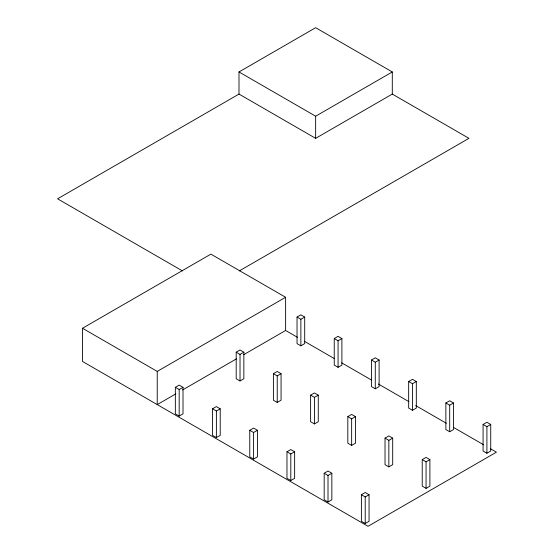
<?xml version="1.0" encoding="UTF-8"?>
<svg xmlns="http://www.w3.org/2000/svg" width="554" height="554" viewBox="0 0 554 554"><rect width="100%" height="100%" fill="white"/><g stroke="black" fill="none" stroke-linecap="round" stroke-linejoin="round"><path stroke-width="0.83" d="M182.474 270.92L57.581 198.817L238.996 94.083L238.996 71.958L315.648 27.7L392.294 71.958L392.294 94.083L468.947 138.334L239.314 270.913M238.996 71.958L315.648 116.208L392.294 71.958M238.996 94.083L315.648 138.334L392.294 94.083M490.435 448.719L496.419 452.175L368.022 526.3L82.498 361.45L82.498 328.259L210.887 254.134L285.622 297.283L285.622 330.475L243.822 354.608M82.498 328.259L157.232 371.409L285.622 297.283M175.348 387.322L179.177 385.106L183.014 387.322L183.014 413.873L179.177 416.082L175.348 413.873L175.348 387.322L179.177 389.531L183.014 387.322M236.191 352.192L240.021 349.983L243.857 352.192L243.857 378.742L240.021 380.958L236.191 378.742L236.191 352.192L240.021 354.408L243.857 352.192M297.034 317.068L300.864 314.852L304.693 317.068L304.693 343.618L300.864 345.828L297.034 343.618L297.034 317.068L300.864 319.277L304.693 317.068M175.895 393.825L157.232 404.6L157.232 371.409M182.612 389.947L236.357 358.916M212.556 408.804L216.385 406.588L220.222 408.804L220.222 435.354L216.385 437.563L212.556 435.354L212.556 408.804L216.385 411.013L220.222 408.804M273.399 373.673L277.229 371.464L281.065 373.673L281.065 400.223L277.229 402.439L273.399 400.223L273.399 373.673L277.229 375.889L281.065 373.673M334.242 338.549L338.072 336.333L341.901 338.549L341.901 365.1L338.072 367.316L334.242 365.1L334.242 338.549L338.072 340.758L341.901 338.549M249.764 430.285L253.594 428.069L257.43 430.285L257.43 456.835L253.594 459.051L249.764 456.835L249.764 430.285L253.594 432.494L257.43 430.285M310.607 395.154L314.437 392.945L318.273 395.154L318.273 421.712L314.437 423.921L310.607 421.712L310.607 395.154L314.437 397.37L318.273 395.154M371.45 360.031L375.28 357.815L379.109 360.031L379.109 386.581L375.28 388.797L371.45 386.581L371.45 360.031L375.28 362.24L379.109 360.031M286.972 451.766L290.802 449.55L294.638 451.766L294.638 478.317L290.802 480.533L286.972 478.317L286.972 451.766L290.802 453.975L294.638 451.766M347.815 416.636L351.645 414.427L355.481 416.636L355.481 443.193L351.645 445.402L347.815 443.193L347.815 416.636L351.645 418.852L355.481 416.636M408.658 381.512L412.488 379.296L416.317 381.512L416.317 408.063L412.488 410.279L408.658 408.063L408.658 381.512L412.488 383.721L416.317 381.512M324.18 473.248L328.01 471.032L331.846 473.248L331.846 499.798L328.01 502.014L324.18 499.798L324.18 473.248L328.01 475.457L331.846 473.248M385.023 438.117L388.853 435.908L392.689 438.117L392.689 464.674L388.853 466.884L385.023 464.674L385.023 438.117L388.853 440.333L392.689 438.117M445.866 402.993L449.696 400.777L453.525 402.993L453.525 429.544L449.696 431.76L445.866 429.544L445.866 402.993L449.696 405.203L453.525 402.993M361.388 494.729L365.218 492.513L369.054 494.729L369.054 521.279L365.218 523.495L361.388 521.279L361.388 494.729L365.218 496.938L369.054 494.729M422.231 459.598L426.061 457.389L429.897 459.598L429.897 486.156L426.061 488.365L422.231 486.156L422.231 459.598L426.061 461.814L429.897 459.598M483.074 424.475L486.904 422.259L490.733 424.475L490.733 451.025L486.904 453.241L483.074 451.025L483.074 424.475L486.904 426.684L490.733 424.475M285.622 330.475L297.581 337.379M304.312 341.264L334.207 358.528M341.686 362.842L371.582 380.106M378.313 383.984L408.956 401.685M415.687 405.563L446.33 423.256M453.809 427.577L483.711 444.834M486.904 426.684L486.904 453.241M449.696 405.203L449.696 431.76M426.061 461.814L426.061 488.365M412.488 383.721L412.488 410.279M388.853 440.333L388.853 466.884M375.28 362.24L375.28 388.797M365.218 496.938L365.218 523.495M351.645 418.852L351.645 445.402M338.072 340.758L338.072 367.316M328.01 475.457L328.01 502.014M315.648 116.208L315.648 138.334M314.437 397.37L314.437 423.921M300.864 319.277L300.864 345.828M290.802 453.975L290.802 480.533M277.229 375.889L277.229 402.439M253.594 432.494L253.594 459.051M240.021 354.408L240.021 380.958M216.385 411.013L216.385 437.563M179.177 389.531L179.177 416.082"/></g></svg>
